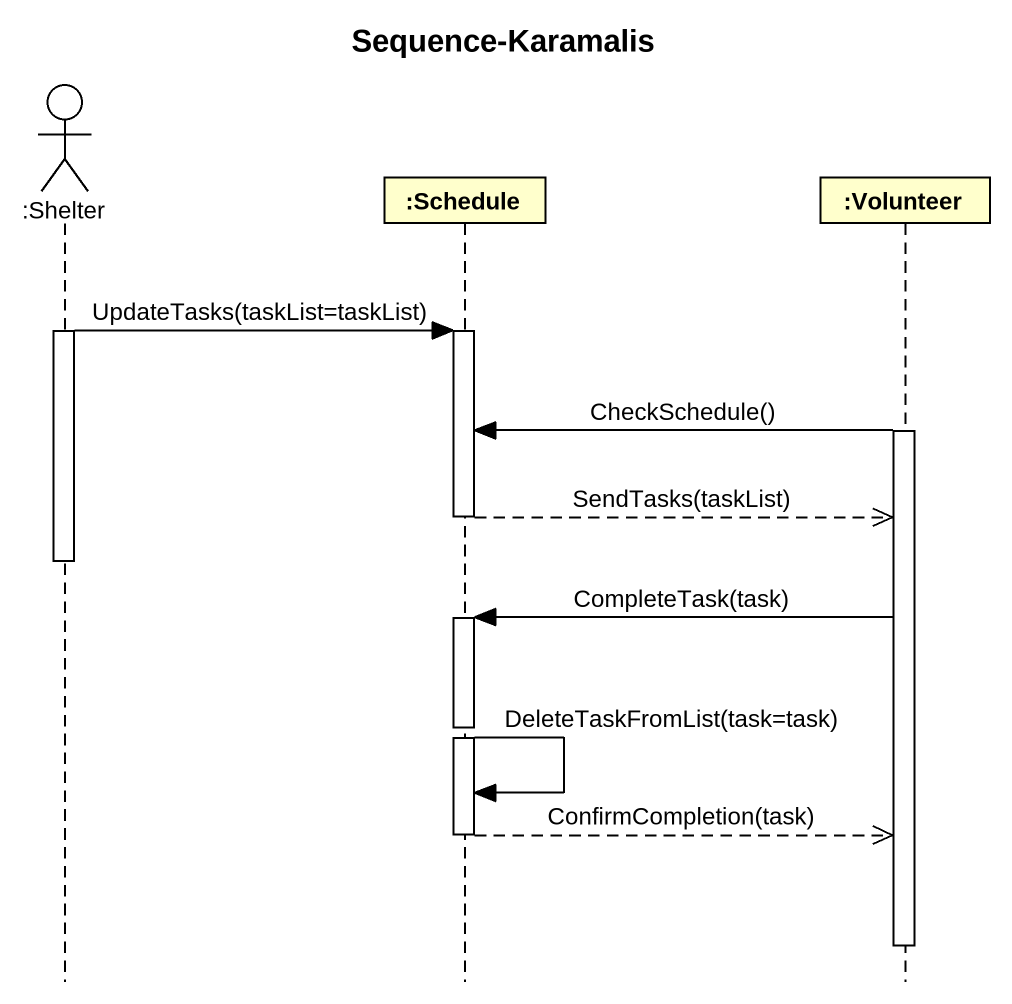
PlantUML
@startuml
title Sequence-Karamalis
hide footbox
actor ":Shelter" as Shelter
participant ":Schedule" as Schedule
participant ":Volunteer" as Volunteer

activate Shelter
Shelter -> Schedule : UpdateTasks(taskList=taskList)
activate Schedule
activate Volunteer
Volunteer -> Schedule : CheckSchedule()
Schedule -->> Volunteer : SendTasks(taskList)
deactivate Schedule
deactivate Shelter
Volunteer -> Schedule : CompleteTask(task)
activate Schedule
Schedule -> Schedule : DeleteTaskFromList(task=task)
Schedule -->> Volunteer : ConfirmCompletion(task)
deactivate Schedule
deactivate Volunteer
@enduml
